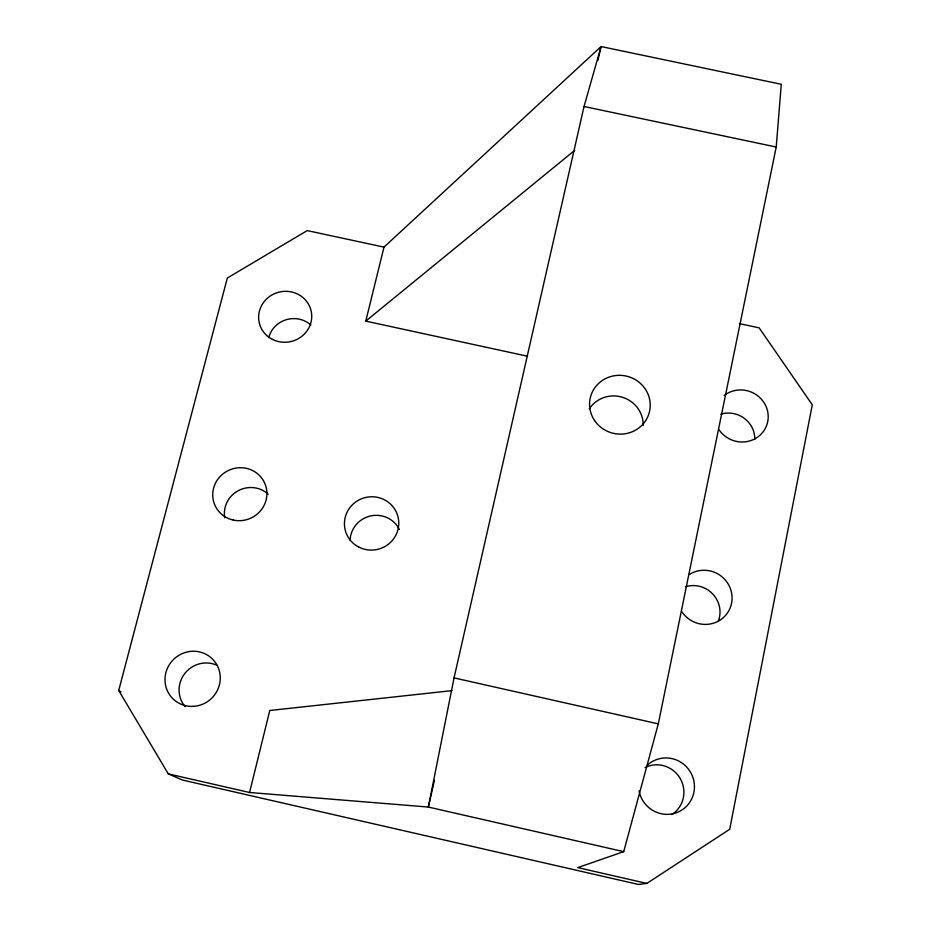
<?xml version="1.0" encoding="UTF-8"?>
<svg xmlns="http://www.w3.org/2000/svg" width="931" height="931" viewBox="0 0 931 931"><rect width="100%" height="100%" fill="white"/><g stroke="black" fill="none" stroke-linecap="round" stroke-linejoin="round"><path stroke-width="1.4" d="M739.33 323.592L759.161 327.863L812.286 404.822L729.695 829.3L646.824 883.414L577.79 867.611L623.712 851.656L658.287 723.864L776.221 147.028L781.284 84.279L601.065 46.55L384.003 247.122L365.767 321.125L527.609 356.247M597.877 60.585L601.065 46.55L584.04 106.495L454.049 677.896L428.353 807.061L249.566 792.49L168.302 773.882L118.714 690.499L227.327 278.032L307.207 230.597L384.003 247.122M434.428 780.341L428.353 807.061L623.712 851.656M249.566 792.49L269.781 710.493L451.977 690.639M365.767 321.125L574.753 150.322M646.824 883.414L638.433 884.45L182.36 780.027L168.302 773.882M584.04 106.495L776.221 147.028M454.049 677.896L658.287 723.864M118.714 690.499L121.03 691.919M724.167 395.5A26.999 25.882 21.9 0 1 762.57 400.598A26.999 25.882 21.9 0 1 757.089 437.512A26.999 25.882 21.9 0 1 719.069 429.819M646.614 765.922A28.407 27.755 57.4 0 1 689.708 770.915A28.407 27.755 57.4 0 1 677.14 812.46A28.407 27.755 57.4 0 1 639.062 790.873M689.522 574.404A27.616 26.859 33.6 0 1 727.495 582.899A27.616 26.859 33.6 0 1 719.849 620.267A27.616 26.859 33.6 0 1 681.888 611.748M350.126 540.446A25.963 25.463 -15.5 0 1 399.376 529.471M224.755 517.764A25.998 25.207 -24.8 0 1 238.127 490.753A25.998 25.207 -24.8 0 1 268.186 494.21M720.827 414.179A25.777 24.776 22.4 0 1 754.738 439.525M645.02 767.586A27.08 26.475 58.6 0 1 680.235 778.549A27.08 26.475 58.6 0 1 671.996 814.45M185.094 706.641A26.72 25.975 -43.9 0 1 184.745 673.555A26.72 25.975 -43.9 0 1 217.098 665.362M268.745 337.581A25.428 24.357 -12.9 0 1 310.907 325.047M685.542 586.728A26.347 25.672 34.7 0 1 712.611 593.85A26.347 25.672 34.7 0 1 718.406 620.977M589.265 408.884A29.21 28.256 13.9 0 1 622.432 397.269A29.21 28.256 13.9 0 1 643.158 425.49M594.56 420.498A30.397 29.338 13.6 0 0 647.022 418.31A30.397 29.338 13.6 0 0 618.091 375.344A30.397 29.338 13.6 0 0 594.56 420.498M233.297 520.068A27.232 26.347 -24 0 0 265.859 486.261A27.232 26.347 -24 0 0 220.321 476.288A27.232 26.347 -24 0 0 233.297 520.068M358.796 547.079A27.208 26.627 -14.7 0 0 398.759 522.291A27.208 26.627 -14.7 0 0 357.26 500.936A27.208 26.627 -14.7 0 0 358.796 547.079M192.985 706.385A28.023 27.197 -42.8 0 0 216.388 664.024A28.023 27.197 -42.8 0 0 168.511 666.061A28.023 27.197 -42.8 0 0 192.985 706.385M272.446 339.384A26.615 25.416 -12.6 0 0 311.734 315.714A26.615 25.416 -12.6 0 0 271.375 295.302A26.615 25.416 -12.6 0 0 272.446 339.384"/></g></svg>
